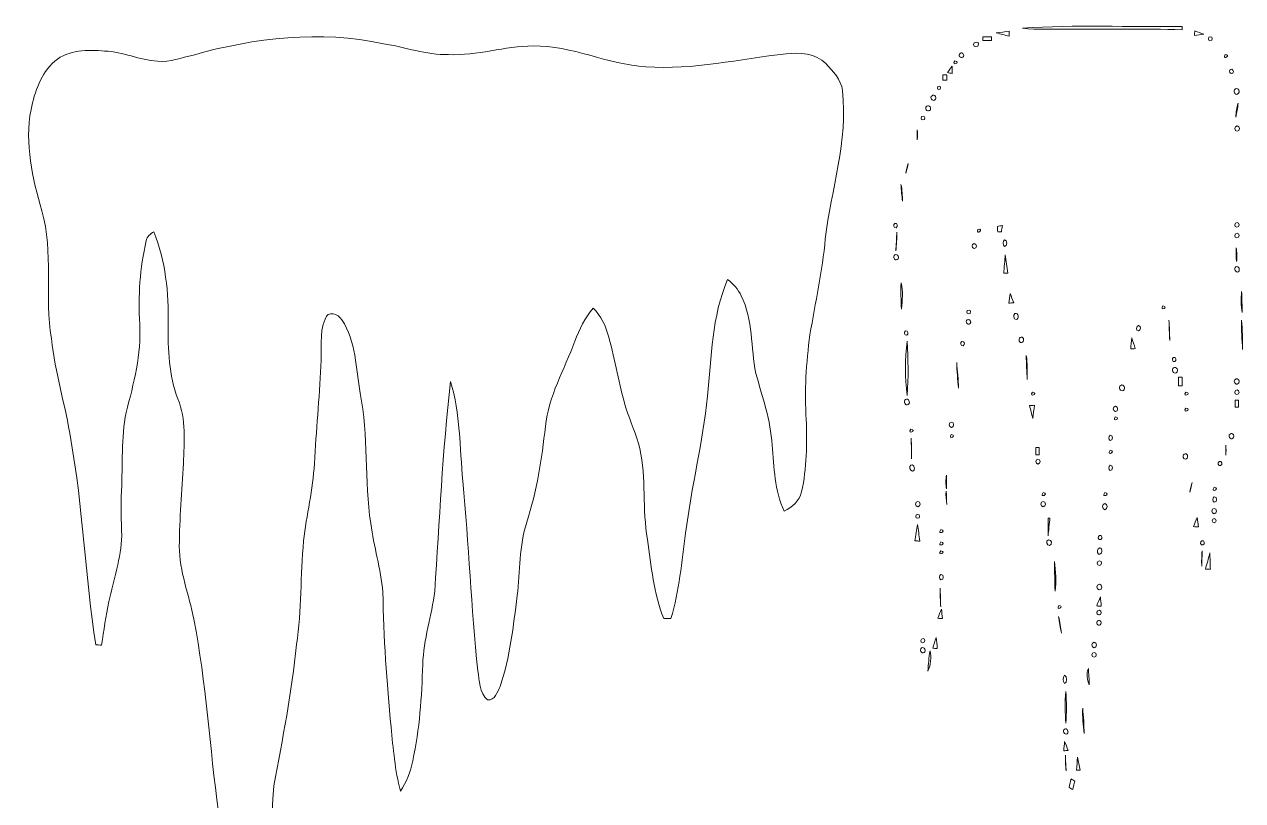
# Model space of a CAD drawing. Header units: centimetres. Extents: x -12.2 to 12.1, y -16.1 to 16.2.
# Drawn here: x -12.23 to 12.14, y 0.62 to 16.16 of the extents above; entities that cross this region are included whole.
import ezdxf

# ---------------------------------------------------------------- set-up
doc = ezdxf.new("R2010")
doc.units = ezdxf.units.CM
doc.header["$MEASUREMENT"] = 0
doc.layers.add('Layer 1', color=7, linetype='Continuous')

msp = doc.modelspace()

# ---------------------------------------------------------------- linework, layer by layer
at = {"layer": 'Layer 1', "color": 254, "lineweight": 9}
for points, knots in [([(7.73829, 16.08194), (8.80085, 16.16025), (9.86766, 16.10134), (10.93234, 16.11898), (10.93234, 16.11898), (10.93234, 16.10205), (10.93164, 16.06783), (10.93164, 16.05089), (10.93164, 16.05089), (10.16928, 16.07841), (9.40657, 16.05336), (8.64387, 16.06359), (8.64387, 16.06359), (8.34189, 16.07241), (8.03851, 16.04172), (7.73829, 16.08194)], [0, 0, 0, 0, 0.2, 0.2, 0.2, 0.2, 0.4, 0.4, 0.4, 0.4, 0.6, 0.6, 0.6, 0.6, 1, 1, 1, 1]), ([(-8.84686, 15.54642), (-7.61849, 15.89426), (-6.3051, 16.04313), (-5.04638, 15.7729), (-5.04638, 15.7729), (-4.61106, 15.70623), (-4.19018, 15.5436), (-3.74393, 15.55524), (-3.74393, 15.55524), (-3.17137, 15.52525), (-2.62033, 15.72845), (-2.04989, 15.72775), (-2.04989, 15.72775), (-1.27306, 15.74256), (-0.56293, 15.35521), (0.20719, 15.31288), (0.20719, 15.31288), (1.15227, 15.23809), (2.07762, 15.47198), (3.01142, 15.56865), (3.01142, 15.56865), (3.28306, 15.59934), (3.5995, 15.58135), (3.80482, 15.37709), (3.80482, 15.37709), (3.94875, 15.22257), (4.11067, 15.05359), (4.13854, 14.83381), (4.13854, 14.83381), (4.25179, 13.82875), (3.91242, 12.8572), (3.79494, 11.86942), (3.79494, 11.86942), (3.73356, 11.22242), (3.59562, 10.58672), (3.48697, 9.94678), (3.48697, 9.94678), (3.41006, 9.38621), (3.37866, 8.81789), (3.41253, 8.25274), (3.41253, 8.25274), (3.42735, 7.76802), (3.42664, 7.2759), (3.3201, 6.80035), (3.3201, 6.80035), (3.27742, 6.6215), (3.13101, 6.49344), (2.9705, 6.41724), (2.9705, 6.41724), (2.78035, 6.8314), (2.76871, 7.29318), (2.73308, 7.7391), (2.73308, 7.7391), (2.69851, 8.23193), (2.53835, 8.70253), (2.40359, 9.17384), (2.40359, 9.17384), (2.30375, 9.68996), (2.34855, 10.24382), (2.11325, 10.72748), (2.11325, 10.72748), (2.0494, 10.85589), (1.95662, 10.96666), (1.8402, 11.04992), (1.8402, 11.04992), (1.5227, 10.31296), (1.51635, 9.50051), (1.43592, 8.71558), (1.43592, 8.71558), (1.34349, 7.79519), (1.11524, 6.8956), (1.00059, 5.97838), (1.00059, 5.97838), (0.92192, 5.40406), (0.87641, 4.82057), (0.70426, 4.26423), (0.70426, 4.26423), (0.65663, 4.26565), (0.60901, 4.26706), (0.56173, 4.26812), (0.56173, 4.26812), (0.361, 4.77223), (0.31338, 5.31939), (0.23612, 5.85138), (0.23612, 5.85138), (0.13064, 6.45216), (0.21672, 7.07058), (0.08125, 7.66713), (0.08125, 7.66713), (0.01775, 7.94935), (-0.1096, 8.21146), (-0.19428, 8.48698), (-0.19428, 8.48698), (-0.3361, 8.95124), (-0.40736, 9.43349), (-0.53859, 9.90021), (-0.53859, 9.90021), (-0.59326, 10.1147), (-0.68605, 10.32672), (-0.85045, 10.47947), (-0.85045, 10.47947), (-1.0113, 10.28192), (-1.12914, 10.05438), (-1.21698, 9.81625), (-1.21698, 9.81625), (-1.42442, 9.25251), (-1.74086, 8.71946), (-1.80612, 8.11163), (-1.80612, 8.11163), (-1.87597, 7.46322), (-1.97828, 6.81588), (-2.17689, 6.19322), (-2.17689, 6.19322), (-2.33564, 5.71944), (-2.3046, 5.21391), (-2.3688, 4.72426), (-2.3688, 4.72426), (-2.44853, 4.11395), (-2.50956, 3.49342), (-2.71064, 2.90816), (-2.71064, 2.90816), (-2.76744, 2.80338), (-2.81224, 2.61994), (-2.96429, 2.63687), (-2.96429, 2.63687), (-3.12868, 2.78186), (-3.11634, 3.02493), (-3.15973, 3.22178), (-3.15973, 3.22178), (-3.28497, 4.48507), (-3.33823, 5.75437), (-3.45536, 7.01872), (-3.45536, 7.01872), (-3.5238, 7.68512), (-3.49945, 8.3688), (-3.70583, 9.01403), (-3.70583, 9.01403), (-3.85788, 7.6188), (-3.92843, 6.2158), (-4.01698, 4.81563), (-4.01698, 4.81563), (-4.07836, 4.32315), (-4.24346, 3.8469), (-4.25863, 3.34772), (-4.25863, 3.34772), (-4.27803, 2.70178), (-4.32072, 2.05302), (-4.46007, 1.42049), (-4.46007, 1.42049), (-4.50558, 1.20495), (-4.57895, 0.99152), (-4.707, 0.81019), (-4.707, 0.81019), (-4.81248, 1.2307), (-4.84988, 1.6632), (-4.89293, 2.09289), (-4.89293, 2.09289), (-4.98112, 2.99141), (-5.0425, 3.89276), (-5.05415, 4.79552), (-5.05415, 4.79552), (-5.10212, 5.25907), (-5.23759, 5.70851), (-5.29792, 6.17065), (-5.29792, 6.17065), (-5.43303, 7.03566), (-5.34237, 7.91972), (-5.50993, 8.78085), (-5.50993, 8.78085), (-5.60095, 9.27086), (-5.58931, 9.81555), (-5.87718, 10.24523), (-5.87718, 10.24523), (-5.94526, 10.36482), (-6.1661, 10.44384), (-6.21196, 10.26216), (-6.21196, 10.26216), (-6.33755, 9.969), (-6.26947, 9.63281), (-6.29804, 9.32095), (-6.29804, 9.32095), (-6.32662, 8.67008), (-6.39082, 8.02096), (-6.4268, 7.37009), (-6.4268, 7.37009), (-6.45326, 6.84763), (-6.58591, 6.33892), (-6.642, 5.81963), (-6.642, 5.81963), (-6.70585, 5.12995), (-6.68116, 4.43392), (-6.78382, 3.74742), (-6.78382, 3.74742), (-6.8766, 2.79597), (-7.06216, 1.85723), (-7.23784, 0.91884), (-7.23784, 0.91884), (-7.34932, -0.4771), (-7.32674, -1.88715), (-7.56063, -3.2718), (-7.56063, -3.2718), (-7.6199, -3.51381), (-7.65341, -3.80379), (-7.84709, -3.98124), (-7.84709, -3.98124), (-8.04535, -4.02322), (-8.15577, -3.79497), (-8.18681, -3.63411), (-8.18681, -3.63411), (-8.43623, -2.30272), (-8.32369, -0.94418), (-8.34697, 0.40097), (-8.34697, 0.40097), (-8.51913, 1.68331), (-8.58968, 2.98012), (-8.83769, 4.25189), (-8.83769, 4.25189), (-8.93223, 4.73978), (-9.12873, 5.21038), (-9.12837, 5.7138), (-9.12837, 5.7138), (-9.12414, 6.26695), (-9.08252, 6.81905), (-9.04583, 7.3708), (-9.04583, 7.3708), (-9.02995, 7.80154), (-8.99115, 8.25309), (-9.1566, 8.66196), (-9.1566, 8.66196), (-9.34357, 9.1361), (-9.35345, 9.65468), (-9.35204, 10.15703), (-9.35204, 10.15703), (-9.33828, 10.78216), (-9.40319, 11.42774), (-9.64061, 12.01018), (-9.64061, 12.01018), (-9.71011, 11.96961), (-9.7743, 11.91105), (-9.79019, 11.82885), (-9.79019, 11.82885), (-9.92177, 11.2831), (-9.95141, 10.71689), (-9.92072, 10.15774), (-9.92072, 10.15774), (-9.88403, 9.55696), (-10.04348, 8.96853), (-10.19129, 8.39173), (-10.19129, 8.39173), (-10.2936, 7.87597), (-10.26291, 7.34751), (-10.28408, 6.82505), (-10.28408, 6.82505), (-10.29959, 6.52448), (-10.28831, 6.22356), (-10.2809, 5.92335), (-10.2809, 5.92335), (-10.29466, 5.4725), (-10.43789, 5.04246), (-10.53808, 4.60643), (-10.53808, 4.60643), (-10.60087, 4.31856), (-10.63544, 4.0254), (-10.68272, 3.73471), (-10.68272, 3.73471), (-10.71235, 3.73577), (-10.77162, 3.73754), (-10.8009, 3.7386), (-10.8009, 3.7386), (-11.00551, 5.1042), (-11.05807, 6.48991), (-11.29972, 7.85128), (-11.29972, 7.85128), (-11.40485, 8.52896), (-11.61475, 9.18619), (-11.68743, 9.86952), (-11.68743, 9.86952), (-11.8296, 10.71619), (-11.63839, 11.59355), (-11.8804, 12.42575), (-11.8804, 12.42575), (-12.06137, 13.08333), (-12.22823, 13.77054), (-12.09488, 14.45563), (-12.09488, 14.45563), (-12.02115, 14.80947), (-11.90156, 15.17883), (-11.62005, 15.4233), (-11.62005, 15.4233), (-11.34488, 15.65719), (-10.96282, 15.65472), (-10.62239, 15.6258), (-10.62239, 15.6258), (-10.25903, 15.61486), (-9.92495, 15.44129), (-9.56229, 15.42577), (-9.56229, 15.42577), (-9.315, 15.39155), (-9.08252, 15.49421), (-8.84686, 15.54642)], [0, 0, 0, 0, 0.01315789, 0.01315789, 0.01315789, 0.01315789, 0.02631579, 0.02631579, 0.02631579, 0.02631579, 0.03947368, 0.03947368, 0.03947368, 0.03947368, 0.05263158, 0.05263158, 0.05263158, 0.05263158, 0.06578947, 0.06578947, 0.06578947, 0.06578947, 0.07894737, 0.07894737, 0.07894737, 0.07894737, 0.09210526, 0.09210526, 0.09210526, 0.09210526, 0.10526316, 0.10526316, 0.10526316, 0.10526316, 0.11842105, 0.11842105, 0.11842105, 0.11842105, 0.13157895, 0.13157895, 0.13157895, 0.13157895, 0.14473684, 0.14473684, 0.14473684, 0.14473684, 0.15789474, 0.15789474, 0.15789474, 0.15789474, 0.17105263, 0.17105263, 0.17105263, 0.17105263, 0.18421053, 0.18421053, 0.18421053, 0.18421053, 0.19736842, 0.19736842, 0.19736842, 0.19736842, 0.21052632, 0.21052632, 0.21052632, 0.21052632, 0.22368421, 0.22368421, 0.22368421, 0.22368421, 0.23684211, 0.23684211, 0.23684211, 0.23684211, 0.25, 0.25, 0.25, 0.25, 0.26315789, 0.26315789, 0.26315789, 0.26315789, 0.27631579, 0.27631579, 0.27631579, 0.27631579, 0.28947368, 0.28947368, 0.28947368, 0.28947368, 0.30263158, 0.30263158, 0.30263158, 0.30263158, 0.31578947, 0.31578947, 0.31578947, 0.31578947, 0.32894737, 0.32894737, 0.32894737, 0.32894737, 0.34210526, 0.34210526, 0.34210526, 0.34210526, 0.35526316, 0.35526316, 0.35526316, 0.35526316, 0.36842105, 0.36842105, 0.36842105, 0.36842105, 0.38157895, 0.38157895, 0.38157895, 0.38157895, 0.39473684, 0.39473684, 0.39473684, 0.39473684, 0.40789474, 0.40789474, 0.40789474, 0.40789474, 0.42105263, 0.42105263, 0.42105263, 0.42105263, 0.43421053, 0.43421053, 0.43421053, 0.43421053, 0.44736842, 0.44736842, 0.44736842, 0.44736842, 0.46052632, 0.46052632, 0.46052632, 0.46052632, 0.47368421, 0.47368421, 0.47368421, 0.47368421, 0.48684211, 0.48684211, 0.48684211, 0.48684211, 0.5, 0.5, 0.5, 0.5, 0.51315789, 0.51315789, 0.51315789, 0.51315789, 0.52631579, 0.52631579, 0.52631579, 0.52631579, 0.53947368, 0.53947368, 0.53947368, 0.53947368, 0.55263158, 0.55263158, 0.55263158, 0.55263158, 0.56578947, 0.56578947, 0.56578947, 0.56578947, 0.57894737, 0.57894737, 0.57894737, 0.57894737, 0.59210526, 0.59210526, 0.59210526, 0.59210526, 0.60526316, 0.60526316, 0.60526316, 0.60526316, 0.61842105, 0.61842105, 0.61842105, 0.61842105, 0.63157895, 0.63157895, 0.63157895, 0.63157895, 0.64473684, 0.64473684, 0.64473684, 0.64473684, 0.65789474, 0.65789474, 0.65789474, 0.65789474, 0.67105263, 0.67105263, 0.67105263, 0.67105263, 0.68421053, 0.68421053, 0.68421053, 0.68421053, 0.69736842, 0.69736842, 0.69736842, 0.69736842, 0.71052632, 0.71052632, 0.71052632, 0.71052632, 0.72368421, 0.72368421, 0.72368421, 0.72368421, 0.73684211, 0.73684211, 0.73684211, 0.73684211, 0.75, 0.75, 0.75, 0.75, 0.76315789, 0.76315789, 0.76315789, 0.76315789, 0.77631579, 0.77631579, 0.77631579, 0.77631579, 0.78947368, 0.78947368, 0.78947368, 0.78947368, 0.80263158, 0.80263158, 0.80263158, 0.80263158, 0.81578947, 0.81578947, 0.81578947, 0.81578947, 0.82894737, 0.82894737, 0.82894737, 0.82894737, 0.84210526, 0.84210526, 0.84210526, 0.84210526, 0.85526316, 0.85526316, 0.85526316, 0.85526316, 0.86842105, 0.86842105, 0.86842105, 0.86842105, 0.88157895, 0.88157895, 0.88157895, 0.88157895, 0.89473684, 0.89473684, 0.89473684, 0.89473684, 0.90789474, 0.90789474, 0.90789474, 0.90789474, 0.92105263, 0.92105263, 0.92105263, 0.92105263, 0.93421053, 0.93421053, 0.93421053, 0.93421053, 0.94736842, 0.94736842, 0.94736842, 0.94736842, 0.96052632, 0.96052632, 0.96052632, 0.96052632, 0.97368421, 0.97368421, 0.97368421, 0.97368421, 1, 1, 1, 1]), ([(6.94595, 15.90731), (7.00451, 15.90731), (7.06343, 15.90731), (7.12234, 15.90731), (7.12234, 15.90731), (7.12234, 15.88967), (7.12234, 15.8544), (7.12234, 15.83676), (7.12234, 15.83676), (7.06343, 15.83676), (7.00451, 15.83676), (6.94595, 15.83676), (6.94595, 15.83676), (6.94595, 15.8544), (6.94595, 15.88967), (6.94595, 15.90731)], [0, 0, 0, 0, 0.2, 0.2, 0.2, 0.2, 0.4, 0.4, 0.4, 0.4, 0.6, 0.6, 0.6, 0.6, 1, 1, 1, 1]), ([(7.21336, 15.99057), (7.30014, 16.00221), (7.38763, 16.01244), (7.47512, 16.02161), (7.47512, 16.02161), (7.47441, 15.99762), (7.4723, 15.94929), (7.47124, 15.9253), (7.47124, 15.9253), (7.38446, 15.94506), (7.29838, 15.96552), (7.21336, 15.99057)], [0, 0, 0, 0, 0.25, 0.25, 0.25, 0.25, 0.5, 0.5, 0.5, 0.5, 1, 1, 1, 1]), ([(11.18564, 16.03008), (11.24667, 16.00785), (11.30805, 15.98492), (11.36908, 15.96093), (11.36908, 15.96093), (11.30488, 15.95247), (11.24138, 15.944), (11.17788, 15.93553), (11.17788, 15.93553), (11.17999, 15.95917), (11.18387, 16.00644), (11.18564, 16.03008)], [0, 0, 0, 0, 0.25, 0.25, 0.25, 0.25, 0.5, 0.5, 0.5, 0.5, 1, 1, 1, 1]), ([(11.46751, 15.90131), (11.52466, 15.91966), (11.54406, 15.90026), (11.52607, 15.84275), (11.52607, 15.84275), (11.46821, 15.82441), (11.44881, 15.84381), (11.46751, 15.90131)], [0, 0, 0, 0, 0.33333333, 0.33333333, 0.33333333, 0.33333333, 1, 1, 1, 1]), ([(6.49369, 15.57852), (6.54132, 15.61627), (6.59318, 15.53337), (6.54414, 15.50268), (6.54414, 15.50268), (6.49616, 15.46422), (6.44466, 15.54783), (6.49369, 15.57852)], [0, 0, 0, 0, 0.33333333, 0.33333333, 0.33333333, 0.33333333, 1, 1, 1, 1]), ([(6.8126, 15.80606), (6.88351, 15.81524), (6.87504, 15.70623), (6.80872, 15.7147), (6.80872, 15.7147), (6.73676, 15.70658), (6.74769, 15.811), (6.8126, 15.80606)], [0, 0, 0, 0, 0.33333333, 0.33333333, 0.33333333, 0.33333333, 1, 1, 1, 1]), ([(6.14797, 15.1506), (6.16773, 15.1506), (6.20724, 15.1506), (6.22699, 15.1506), (6.22699, 15.1506), (6.22664, 15.11427), (6.22664, 15.07758), (6.22699, 15.04124), (6.22699, 15.04124), (6.20724, 15.04124), (6.16773, 15.04124), (6.14797, 15.04124), (6.14797, 15.04124), (6.14762, 15.07758), (6.14762, 15.11427), (6.14797, 15.1506)], [0, 0, 0, 0, 0.2, 0.2, 0.2, 0.2, 0.4, 0.4, 0.4, 0.4, 0.6, 0.6, 0.6, 0.6, 1, 1, 1, 1]), ([(6.2404, 15.19541), (6.27003, 15.23915), (6.30072, 15.28219), (6.33247, 15.32488), (6.33247, 15.32488), (6.33283, 15.27549), (6.33353, 15.2261), (6.33424, 15.17671), (6.33424, 15.17671), (6.3106, 15.1813), (6.26368, 15.19082), (6.2404, 15.19541)], [0, 0, 0, 0, 0.25, 0.25, 0.25, 0.25, 0.5, 0.5, 0.5, 0.5, 1, 1, 1, 1]), ([(11.89437, 15.25326), (11.93423, 15.28572), (11.98574, 15.21657), (11.94587, 15.18553), (11.94587, 15.18553), (11.9053, 15.15307), (11.85344, 15.22222), (11.89437, 15.25326)], [0, 0, 0, 0, 0.33333333, 0.33333333, 0.33333333, 0.33333333, 1, 1, 1, 1]), ([(6.04284, 14.91424), (6.09223, 14.92976), (6.10916, 14.91248), (6.09399, 14.86309), (6.09399, 14.86309), (6.04425, 14.84792), (6.02732, 14.86485), (6.04284, 14.91424)], [0, 0, 0, 0, 0.33333333, 0.33333333, 0.33333333, 0.33333333, 1, 1, 1, 1]), ([(11.99949, 14.86697), (12.06123, 14.90507), (12.10251, 14.79677), (12.04606, 14.76678), (12.04606, 14.76678), (11.98362, 14.72833), (11.94376, 14.83698), (11.99949, 14.86697)], [0, 0, 0, 0, 0.33333333, 0.33333333, 0.33333333, 0.33333333, 1, 1, 1, 1]), ([(5.92925, 14.73186), (5.9804, 14.77313), (6.03896, 14.68388), (5.9871, 14.6486), (5.9871, 14.6486), (5.93524, 14.60768), (5.87668, 14.69658), (5.92925, 14.73186)], [0, 0, 0, 0, 0.33333333, 0.33333333, 0.33333333, 0.33333333, 1, 1, 1, 1]), ([(5.82341, 14.52019), (5.87457, 14.56146), (5.93313, 14.47221), (5.88127, 14.43693), (5.88127, 14.43693), (5.82941, 14.39601), (5.77085, 14.48491), (5.82341, 14.52019)], [0, 0, 0, 0, 0.33333333, 0.33333333, 0.33333333, 0.33333333, 1, 1, 1, 1]), ([(12.00584, 14.30464), (12.01255, 14.39778), (12.02595, 14.48985), (12.05065, 14.57981), (12.05065, 14.57981), (12.04289, 14.48738), (12.02983, 14.3946), (12.00584, 14.30464)], [0, 0, 0, 0, 0.33333333, 0.33333333, 0.33333333, 0.33333333, 1, 1, 1, 1]), ([(5.71723, 14.31381), (5.77438, 14.33216), (5.79378, 14.31276), (5.77579, 14.25525), (5.77579, 14.25525), (5.71829, 14.23691), (5.69853, 14.25631), (5.71723, 14.31381)], [0, 0, 0, 0, 0.33333333, 0.33333333, 0.33333333, 0.33333333, 1, 1, 1, 1]), ([(5.63468, 14.04853), (5.63821, 13.98256), (5.63821, 13.91623), (5.63468, 13.85026), (5.63468, 13.85026), (5.63291, 13.91623), (5.63291, 13.98256), (5.63468, 14.04853)], [0, 0, 0, 0, 0.33333333, 0.33333333, 0.33333333, 0.33333333, 1, 1, 1, 1]), ([(12.03195, 14.12649), (12.09228, 14.12614), (12.09228, 14.0196), (12.03195, 14.01925), (12.03195, 14.01925), (11.97057, 14.02136), (11.97057, 14.12437), (12.03195, 14.12649)], [0, 0, 0, 0, 0.33333333, 0.33333333, 0.33333333, 0.33333333, 1, 1, 1, 1]), ([(5.40396, 13.18069), (5.41807, 13.24701), (5.4343, 13.31263), (5.45406, 13.37754), (5.45406, 13.37754), (5.43959, 13.31157), (5.42336, 13.2456), (5.40396, 13.18069)], [0, 0, 0, 0, 0.33333333, 0.33333333, 0.33333333, 0.33333333, 1, 1, 1, 1]), ([(5.30765, 12.95562), (5.33164, 12.84485), (5.33799, 12.73125), (5.34011, 12.61766), (5.34011, 12.61766), (5.32565, 12.7302), (5.31436, 12.84273), (5.30765, 12.95562)], [0, 0, 0, 0, 0.33333333, 0.33333333, 0.33333333, 0.33333333, 1, 1, 1, 1]), ([(5.18806, 12.17492), (5.2378, 12.1908), (5.25615, 12.10648), (5.21134, 12.09026), (5.21134, 12.09026), (5.16125, 12.07438), (5.14255, 12.1587), (5.18806, 12.17492)], [0, 0, 0, 0, 0.33333333, 0.33333333, 0.33333333, 0.33333333, 1, 1, 1, 1]), ([(12.03089, 12.19362), (12.08945, 12.19468), (12.08522, 12.09696), (12.02807, 12.09978), (12.02807, 12.09978), (11.96845, 12.09908), (11.97339, 12.19538), (12.03089, 12.19362)], [0, 0, 0, 0, 0.33333333, 0.33333333, 0.33333333, 0.33333333, 1, 1, 1, 1]), ([(5.22546, 12.00136), (5.23039, 11.87577), (5.21628, 11.75124), (5.20604, 11.62635), (5.20604, 11.62635), (5.21099, 11.72019), (5.22052, 11.90752), (5.22546, 12.00136)], [0, 0, 0, 0, 0.33333333, 0.33333333, 0.33333333, 0.33333333, 1, 1, 1, 1]), ([(7.23911, 12.11248), (7.26381, 12.11813), (7.31284, 12.12977), (7.33754, 12.13541), (7.33754, 12.13541), (7.33013, 12.09202), (7.32307, 12.04828), (7.31637, 12.00453), (7.31637, 12.00453), (7.29767, 12.00559), (7.26098, 12.00735), (7.24264, 12.00806), (7.24264, 12.00806), (7.24123, 12.04298), (7.23982, 12.07756), (7.23911, 12.11248)], [0, 0, 0, 0, 0.2, 0.2, 0.2, 0.2, 0.4, 0.4, 0.4, 0.4, 0.6, 0.6, 0.6, 0.6, 1, 1, 1, 1]), ([(12.03089, 11.98195), (12.08945, 11.98301), (12.08522, 11.88529), (12.02807, 11.88811), (12.02807, 11.88811), (11.96845, 11.88741), (11.97339, 11.98372), (12.03089, 11.98195)], [0, 0, 0, 0, 0.33333333, 0.33333333, 0.33333333, 0.33333333, 1, 1, 1, 1]), ([(6.7745, 11.77029), (6.83306, 11.77135), (6.82883, 11.67363), (6.77168, 11.67645), (6.77168, 11.67645), (6.71206, 11.67574), (6.717, 11.77205), (6.7745, 11.77029)], [0, 0, 0, 0, 0.33333333, 0.33333333, 0.33333333, 0.33333333, 1, 1, 1, 1]), ([(7.37881, 11.84649), (7.43984, 11.8479), (7.43984, 11.71208), (7.37881, 11.71314), (7.37881, 11.71314), (7.34001, 11.74348), (7.34001, 11.8165), (7.37881, 11.84649)], [0, 0, 0, 0, 0.33333333, 0.33333333, 0.33333333, 0.33333333, 1, 1, 1, 1]), ([(5.18806, 11.54451), (5.2438, 11.57767), (5.28613, 11.48066), (5.23428, 11.45173), (5.23428, 11.45173), (5.17783, 11.41575), (5.13761, 11.51488), (5.18806, 11.54451)], [0, 0, 0, 0, 0.33333333, 0.33333333, 0.33333333, 0.33333333, 1, 1, 1, 1]), ([(7.39469, 11.54416), (7.41409, 11.42386), (7.43138, 11.30286), (7.44901, 11.18185), (7.44901, 11.18185), (7.42749, 11.18115), (7.38516, 11.17974), (7.36399, 11.17938), (7.36399, 11.17938), (7.37176, 11.2704), (7.38693, 11.45314), (7.39469, 11.54416)], [0, 0, 0, 0, 0.25, 0.25, 0.25, 0.25, 0.5, 0.5, 0.5, 0.5, 1, 1, 1, 1]), ([(12.01396, 11.68985), (12.02842, 11.59743), (12.03124, 11.50359), (12.02066, 11.41045), (12.02066, 11.41045), (12.01325, 11.50359), (12.01114, 11.59672), (12.01396, 11.68985)], [0, 0, 0, 0, 0.33333333, 0.33333333, 0.33333333, 0.33333333, 1, 1, 1, 1]), ([(12.00655, 11.30427), (12.06264, 11.33672), (12.10498, 11.23936), (12.05629, 11.20796), (12.05629, 11.20796), (12.00161, 11.17938), (11.95822, 11.27358), (12.00655, 11.30427)], [0, 0, 0, 0, 0.33333333, 0.33333333, 0.33333333, 0.33333333, 1, 1, 1, 1]), ([(5.31153, 10.98712), (5.35493, 10.81497), (5.33376, 10.63646), (5.31683, 10.46219), (5.31683, 10.46219), (5.31048, 10.63716), (5.3006, 10.81214), (5.31153, 10.98712)], [0, 0, 0, 0, 0.33333333, 0.33333333, 0.33333333, 0.33333333, 1, 1, 1, 1]), ([(7.49346, 10.77016), (7.51745, 10.70948), (7.54003, 10.6481), (7.56261, 10.58672), (7.56261, 10.58672), (7.53897, 10.58495), (7.4917, 10.58107), (7.46806, 10.57896), (7.46806, 10.57896), (7.47618, 10.64281), (7.48464, 10.70666), (7.49346, 10.77016)], [0, 0, 0, 0, 0.25, 0.25, 0.25, 0.25, 0.5, 0.5, 0.5, 0.5, 1, 1, 1, 1]), ([(12.13602, 10.38951), (12.10921, 10.52851), (12.1078, 10.67138), (12.12261, 10.81179), (12.12261, 10.81179), (12.12579, 10.70631), (12.13249, 10.495), (12.13602, 10.38951)], [0, 0, 0, 0, 0.33333333, 0.33333333, 0.33333333, 0.33333333, 1, 1, 1, 1]), ([(6.63269, 10.24452), (6.67819, 10.28086), (6.73393, 10.20184), (6.68772, 10.16868), (6.68772, 10.16868), (6.64115, 10.13093), (6.58577, 10.21101), (6.63269, 10.24452)], [0, 0, 0, 0, 0.33333333, 0.33333333, 0.33333333, 0.33333333, 1, 1, 1, 1]), ([(6.63445, 10.43326), (6.6916, 10.4516), (6.711, 10.4322), (6.69301, 10.3747), (6.69301, 10.3747), (6.63516, 10.35635), (6.61575, 10.37611), (6.63445, 10.43326)], [0, 0, 0, 0, 0.33333333, 0.33333333, 0.33333333, 0.33333333, 1, 1, 1, 1]), ([(7.58801, 10.37188), (7.65856, 10.39763), (7.68255, 10.25687), (7.60953, 10.25017), (7.60953, 10.25017), (7.5552, 10.25793), (7.5485, 10.3426), (7.58801, 10.37188)], [0, 0, 0, 0, 0.33333333, 0.33333333, 0.33333333, 0.33333333, 1, 1, 1, 1]), ([(10.68504, 9.83142), (10.67834, 9.96759), (10.6727, 10.10341), (10.66846, 10.23923), (10.66846, 10.23923), (10.67834, 10.10376), (10.68293, 9.96759), (10.68504, 9.83142)], [0, 0, 0, 0, 0.33333333, 0.33333333, 0.33333333, 0.33333333, 1, 1, 1, 1]), ([(12.12332, 10.23923), (12.13778, 10.0445), (12.14131, 9.84906), (12.14308, 9.65327), (12.14308, 9.65327), (12.1272, 9.84835), (12.11768, 10.04379), (12.12332, 10.23923)], [0, 0, 0, 0, 0.33333333, 0.33333333, 0.33333333, 0.33333333, 1, 1, 1, 1]), ([(5.39973, 10.02298), (5.44947, 10.03885), (5.46781, 9.95454), (5.42301, 9.93831), (5.42301, 9.93831), (5.37292, 9.92244), (5.35422, 10.00675), (5.39973, 10.02298)], [0, 0, 0, 0, 0.33333333, 0.33333333, 0.33333333, 0.33333333, 1, 1, 1, 1]), ([(10.05886, 10.12881), (10.11601, 10.13058), (10.11072, 10.0325), (10.05886, 10.02721), (10.05886, 10.02721), (10.00101, 10.02651), (10.01053, 10.11999), (10.05886, 10.12881)], [0, 0, 0, 0, 0.33333333, 0.33333333, 0.33333333, 0.33333333, 1, 1, 1, 1]), ([(5.43148, 8.73322), (5.38773, 9.09341), (5.38668, 9.45818), (5.43324, 9.81801), (5.43324, 9.81801), (5.45159, 9.45677), (5.46111, 9.09411), (5.43148, 8.73322)], [0, 0, 0, 0, 0.33333333, 0.33333333, 0.33333333, 0.33333333, 1, 1, 1, 1]), ([(6.52862, 9.81131), (6.57836, 9.82719), (6.5967, 9.74287), (6.5519, 9.72665), (6.5519, 9.72665), (6.50145, 9.71077), (6.48311, 9.79508), (6.52862, 9.81131)], [0, 0, 0, 0, 0.33333333, 0.33333333, 0.33333333, 0.33333333, 1, 1, 1, 1]), ([(7.69455, 9.89175), (7.75276, 9.92914), (7.78803, 9.8286), (7.73688, 9.80002), (7.73688, 9.80002), (7.67938, 9.76051), (7.64375, 9.86423), (7.69455, 9.89175)], [0, 0, 0, 0, 0.33333333, 0.33333333, 0.33333333, 0.33333333, 1, 1, 1, 1]), ([(9.92445, 9.8861), (9.94915, 9.81413), (9.97243, 9.74146), (9.99536, 9.66844), (9.99536, 9.66844), (9.97243, 9.66703), (9.92656, 9.66385), (9.90329, 9.66244), (9.90329, 9.66244), (9.90999, 9.73688), (9.91669, 9.81166), (9.92445, 9.8861)], [0, 0, 0, 0, 0.25, 0.25, 0.25, 0.25, 0.5, 0.5, 0.5, 0.5, 1, 1, 1, 1]), ([(7.81484, 9.53226), (7.83954, 9.37422), (7.83284, 9.21335), (7.83425, 9.05355), (7.83425, 9.05355), (7.82261, 9.213), (7.81626, 9.37281), (7.81484, 9.53226)], [0, 0, 0, 0, 0.33333333, 0.33333333, 0.33333333, 0.33333333, 1, 1, 1, 1]), ([(10.76195, 9.49381), (10.81169, 9.50969), (10.83004, 9.42537), (10.78523, 9.40915), (10.78523, 9.40915), (10.73479, 9.39327), (10.71644, 9.47758), (10.76195, 9.49381)], [0, 0, 0, 0, 0.33333333, 0.33333333, 0.33333333, 0.33333333, 1, 1, 1, 1]), ([(6.42278, 9.39186), (6.43619, 9.22147), (6.46124, 9.05002), (6.45771, 8.87821), (6.45771, 8.87821), (6.44183, 9.04966), (6.42666, 9.22041), (6.42278, 9.39186)], [0, 0, 0, 0, 0.33333333, 0.33333333, 0.33333333, 0.33333333, 1, 1, 1, 1]), ([(10.7616, 9.28708), (10.82051, 9.32271), (10.86884, 9.22041), (10.81522, 9.1869), (10.81522, 9.1869), (10.75489, 9.14915), (10.70762, 9.25357), (10.7616, 9.28708)], [0, 0, 0, 0, 0.33333333, 0.33333333, 0.33333333, 0.33333333, 1, 1, 1, 1]), ([(10.86179, 9.0987), (10.87943, 9.0987), (10.9147, 9.0987), (10.93234, 9.0987), (10.93234, 9.0987), (10.93199, 9.04014), (10.93199, 8.98123), (10.93234, 8.92231), (10.93234, 8.92231), (10.9147, 8.92231), (10.87943, 8.92231), (10.86179, 8.92231), (10.86179, 8.92231), (10.86143, 8.98123), (10.86143, 9.04014), (10.86179, 9.0987)], [0, 0, 0, 0, 0.2, 0.2, 0.2, 0.2, 0.4, 0.4, 0.4, 0.4, 0.6, 0.6, 0.6, 0.6, 1, 1, 1, 1]), ([(11.99703, 9.05213), (12.04818, 9.09341), (12.10674, 9.00416), (12.05488, 8.96888), (12.05488, 8.96888), (12.00302, 8.92796), (11.94446, 9.01686), (11.99703, 9.05213)], [0, 0, 0, 0, 0.33333333, 0.33333333, 0.33333333, 0.33333333, 1, 1, 1, 1]), ([(9.70326, 8.93431), (9.76218, 8.96994), (9.81051, 8.86763), (9.75689, 8.83412), (9.75689, 8.83412), (9.69655, 8.79637), (9.64929, 8.90079), (9.70326, 8.93431)], [0, 0, 0, 0, 0.33333333, 0.33333333, 0.33333333, 0.33333333, 1, 1, 1, 1]), ([(12.03089, 8.84223), (12.08945, 8.84329), (12.08522, 8.74557), (12.02807, 8.74839), (12.02807, 8.74839), (11.96845, 8.74769), (11.97339, 8.844), (12.03089, 8.84223)], [0, 0, 0, 0, 0.33333333, 0.33333333, 0.33333333, 0.33333333, 1, 1, 1, 1]), ([(5.39938, 8.65208), (5.45829, 8.68771), (5.50662, 8.58541), (5.453, 8.5519), (5.453, 8.5519), (5.39303, 8.51415), (5.3454, 8.61857), (5.39938, 8.65208)], [0, 0, 0, 0, 0.33333333, 0.33333333, 0.33333333, 0.33333333, 1, 1, 1, 1]), ([(7.88117, 8.53038), (7.90516, 8.53143), (7.95349, 8.53355), (7.97748, 8.53426), (7.97748, 8.53426), (7.96795, 8.44712), (7.95772, 8.35963), (7.94643, 8.2725), (7.94643, 8.2725), (7.92138, 8.35751), (7.90057, 8.44395), (7.88117, 8.53038)], [0, 0, 0, 0, 0.25, 0.25, 0.25, 0.25, 0.5, 0.5, 0.5, 0.5, 1, 1, 1, 1]), ([(11.99068, 8.64009), (12.00831, 8.64009), (12.04359, 8.64009), (12.06123, 8.64009), (12.06123, 8.64009), (12.06088, 8.59317), (12.06088, 8.54625), (12.06123, 8.49898), (12.06123, 8.49898), (12.04359, 8.49898), (12.00831, 8.49898), (11.99068, 8.49898), (11.99068, 8.49898), (11.99032, 8.54625), (11.99032, 8.59317), (11.99068, 8.64009)], [0, 0, 0, 0, 0.2, 0.2, 0.2, 0.2, 0.4, 0.4, 0.4, 0.4, 0.6, 0.6, 0.6, 0.6, 1, 1, 1, 1]), ([(9.59778, 8.51732), (9.65811, 8.51697), (9.65811, 8.41078), (9.59778, 8.41008), (9.59778, 8.41008), (9.5364, 8.41255), (9.5364, 8.51521), (9.59778, 8.51732)], [0, 0, 0, 0, 0.33333333, 0.33333333, 0.33333333, 0.33333333, 1, 1, 1, 1]), ([(6.31695, 8.19982), (6.37728, 8.19947), (6.37728, 8.09328), (6.31695, 8.09258), (6.31695, 8.09258), (6.25557, 8.09505), (6.25557, 8.19771), (6.31695, 8.19982)], [0, 0, 0, 0, 0.33333333, 0.33333333, 0.33333333, 0.33333333, 1, 1, 1, 1]), ([(5.52073, 7.46428), (5.5172, 7.60151), (5.51509, 7.73874), (5.51368, 7.87562), (5.51368, 7.87562), (5.51614, 7.73874), (5.51861, 7.60151), (5.52073, 7.46428)], [0, 0, 0, 0, 0.33333333, 0.33333333, 0.33333333, 0.33333333, 1, 1, 1, 1]), ([(9.4937, 7.93453), (9.55721, 7.94688), (9.55721, 7.81671), (9.4937, 7.8287), (9.4937, 7.8287), (9.4556, 7.84916), (9.4556, 7.91443), (9.4937, 7.93453)], [0, 0, 0, 0, 0.33333333, 0.33333333, 0.33333333, 0.33333333, 1, 1, 1, 1]), ([(11.89119, 7.95852), (11.94234, 7.9998), (12.00091, 7.91055), (11.94905, 7.87527), (11.94905, 7.87527), (11.89719, 7.83435), (11.83863, 7.92325), (11.89119, 7.95852)], [0, 0, 0, 0, 0.33333333, 0.33333333, 0.33333333, 0.33333333, 1, 1, 1, 1]), ([(8.00429, 7.68759), (8.02193, 7.68759), (8.05719, 7.68759), (8.07483, 7.68759), (8.07483, 7.68759), (8.07449, 7.64067), (8.07449, 7.59375), (8.07483, 7.54648), (8.07483, 7.54648), (8.05719, 7.54648), (8.02193, 7.54648), (8.00429, 7.54648), (8.00429, 7.54648), (8.00393, 7.59375), (8.00393, 7.64067), (8.00429, 7.68759)], [0, 0, 0, 0, 0.2, 0.2, 0.2, 0.2, 0.4, 0.4, 0.4, 0.4, 0.6, 0.6, 0.6, 0.6, 1, 1, 1, 1]), ([(10.97362, 7.55812), (11.02936, 7.59128), (11.07169, 7.49462), (11.01983, 7.46534), (11.01983, 7.46534), (10.96303, 7.42936), (10.92317, 7.52884), (10.97362, 7.55812)], [0, 0, 0, 0, 0.33333333, 0.33333333, 0.33333333, 0.33333333, 1, 1, 1, 1]), ([(11.80829, 7.7338), (11.81182, 7.66783), (11.81182, 7.60151), (11.80829, 7.53554), (11.80829, 7.53554), (11.80653, 7.60186), (11.80653, 7.66783), (11.80829, 7.7338)], [0, 0, 0, 0, 0.33333333, 0.33333333, 0.33333333, 0.33333333, 1, 1, 1, 1]), ([(5.50768, 7.33799), (5.57435, 7.3648), (5.61139, 7.22475), (5.53837, 7.21628), (5.53837, 7.21628), (5.48581, 7.22475), (5.46746, 7.30518), (5.50768, 7.33799)], [0, 0, 0, 0, 0.33333333, 0.33333333, 0.33333333, 0.33333333, 1, 1, 1, 1]), ([(8.04837, 7.45793), (8.10236, 7.45617), (8.10411, 7.3581), (8.04837, 7.35845), (8.04837, 7.35845), (7.99547, 7.36409), (7.99159, 7.45652), (8.04837, 7.45793)], [0, 0, 0, 0, 0.33333333, 0.33333333, 0.33333333, 0.33333333, 1, 1, 1, 1]), ([(9.4937, 7.33481), (9.55721, 7.34716), (9.55721, 7.21698), (9.4937, 7.22898), (9.4937, 7.22898), (9.4556, 7.24944), (9.4556, 7.3147), (9.4937, 7.33481)], [0, 0, 0, 0, 0.33333333, 0.33333333, 0.33333333, 0.33333333, 1, 1, 1, 1]), ([(11.67917, 7.41242), (11.72891, 7.42865), (11.74726, 7.34398), (11.70246, 7.32776), (11.70246, 7.32776), (11.65201, 7.31188), (11.63366, 7.39655), (11.67917, 7.41242)], [0, 0, 0, 0, 0.33333333, 0.33333333, 0.33333333, 0.33333333, 1, 1, 1, 1]), ([(6.2157, 6.8628), (6.20371, 6.95381), (6.20371, 7.04553), (6.2157, 7.13655), (6.2157, 7.13655), (6.21958, 7.04553), (6.21958, 6.95416), (6.2157, 6.8628)], [0, 0, 0, 0, 0.33333333, 0.33333333, 0.33333333, 0.33333333, 1, 1, 1, 1]), ([(11.08368, 6.79541), (11.09744, 6.86174), (11.11402, 6.92735), (11.13378, 6.99227), (11.13378, 6.99227), (11.11896, 6.9263), (11.10309, 6.86033), (11.08368, 6.79541)], [0, 0, 0, 0, 0.33333333, 0.33333333, 0.33333333, 0.33333333, 1, 1, 1, 1]), ([(5.64667, 6.61232), (5.707, 6.61197), (5.707, 6.50578), (5.64667, 6.50508), (5.64667, 6.50508), (5.58529, 6.50755), (5.58529, 6.61021), (5.64667, 6.61232)], [0, 0, 0, 0, 0.33333333, 0.33333333, 0.33333333, 0.33333333, 1, 1, 1, 1]), ([(6.22346, 6.54671), (6.21218, 6.63596), (6.20441, 6.72627), (6.21041, 6.81623), (6.21041, 6.81623), (6.21853, 6.72662), (6.22276, 6.63666), (6.22346, 6.54671)], [0, 0, 0, 0, 0.33333333, 0.33333333, 0.33333333, 0.33333333, 1, 1, 1, 1]), ([(8.15139, 6.61232), (8.21172, 6.61197), (8.21172, 6.50578), (8.15139, 6.50508), (8.15139, 6.50508), (8.09001, 6.50755), (8.09001, 6.61021), (8.15139, 6.61232)], [0, 0, 0, 0, 0.33333333, 0.33333333, 0.33333333, 0.33333333, 1, 1, 1, 1]), ([(11.5751, 6.69981), (11.6386, 6.71216), (11.6386, 6.58198), (11.5751, 6.59398), (11.5751, 6.59398), (11.537, 6.61444), (11.537, 6.6797), (11.5751, 6.69981)], [0, 0, 0, 0, 0.33333333, 0.33333333, 0.33333333, 0.33333333, 1, 1, 1, 1]), ([(5.61139, 6.34104), (5.66854, 6.35938), (5.68795, 6.33998), (5.66996, 6.28248), (5.66996, 6.28248), (5.61245, 6.26413), (5.5927, 6.28389), (5.61139, 6.34104)], [0, 0, 0, 0, 0.33333333, 0.33333333, 0.33333333, 0.33333333, 1, 1, 1, 1]), ([(9.38682, 6.5714), (9.44644, 6.56505), (9.45032, 6.45075), (9.38893, 6.44511), (9.38893, 6.44511), (9.33003, 6.4564), (9.32297, 6.56329), (9.38682, 6.5714)], [0, 0, 0, 0, 0.33333333, 0.33333333, 0.33333333, 0.33333333, 1, 1, 1, 1]), ([(11.57334, 6.47121), (11.63366, 6.47086), (11.63366, 6.36467), (11.57334, 6.36397), (11.57334, 6.36397), (11.51196, 6.36644), (11.51196, 6.4691), (11.57334, 6.47121)], [0, 0, 0, 0, 0.33333333, 0.33333333, 0.33333333, 0.33333333, 1, 1, 1, 1]), ([(5.58776, 5.82034), (5.60187, 5.93146), (5.62092, 6.03977), (5.64209, 6.14877), (5.64209, 6.14877), (5.65267, 6.04082), (5.67243, 5.92758), (5.68371, 5.81787), (5.68371, 5.81787), (5.65973, 5.81822), (5.61175, 5.81963), (5.58776, 5.82034)], [0, 0, 0, 0, 0.25, 0.25, 0.25, 0.25, 0.5, 0.5, 0.5, 0.5, 1, 1, 1, 1]), ([(8.25123, 6.27648), (8.25123, 6.27648), (8.28651, 6.27648), (8.28651, 6.27648), (8.28651, 6.27648), (8.27769, 6.18828), (8.26005, 6.0119), (8.25123, 5.9237), (8.25123, 5.9237), (8.25123, 6.0119), (8.25123, 6.18828), (8.25123, 6.27648)], [0, 0, 0, 0, 0.25, 0.25, 0.25, 0.25, 0.5, 0.5, 0.5, 0.5, 1, 1, 1, 1]), ([(11.16235, 6.10644), (11.18423, 6.16818), (11.20716, 6.22921), (11.2315, 6.28988), (11.2315, 6.28988), (11.23961, 6.22638), (11.24808, 6.16253), (11.2569, 6.09868), (11.2569, 6.09868), (11.23326, 6.1008), (11.18599, 6.10468), (11.16235, 6.10644)], [0, 0, 0, 0, 0.25, 0.25, 0.25, 0.25, 0.5, 0.5, 0.5, 0.5, 1, 1, 1, 1]), ([(11.5744, 6.26554), (11.6259, 6.26766), (11.6259, 6.17982), (11.5744, 6.18158), (11.5744, 6.18158), (11.52219, 6.18123), (11.52219, 6.26625), (11.5744, 6.26554)], [0, 0, 0, 0, 0.33333333, 0.33333333, 0.33333333, 0.33333333, 1, 1, 1, 1]), ([(8.2597, 5.8408), (8.3253, 5.8542), (8.34719, 5.74308), (8.28227, 5.72897), (8.28227, 5.72897), (8.21878, 5.71803), (8.19549, 5.82669), (8.2597, 5.8408)], [0, 0, 0, 0, 0.33333333, 0.33333333, 0.33333333, 0.33333333, 1, 1, 1, 1]), ([(9.28028, 5.93076), (9.33003, 5.94698), (9.34837, 5.86232), (9.30357, 5.84609), (9.30357, 5.84609), (9.25312, 5.83022), (9.23478, 5.91488), (9.28028, 5.93076)], [0, 0, 0, 0, 0.33333333, 0.33333333, 0.33333333, 0.33333333, 1, 1, 1, 1]), ([(9.28415, 5.68099), (9.35648, 5.6764), (9.33003, 5.52788), (9.25876, 5.55646), (9.25876, 5.55646), (9.2189, 5.58891), (9.23723, 5.66547), (9.28415, 5.68099)], [0, 0, 0, 0, 0.33333333, 0.33333333, 0.33333333, 0.33333333, 1, 1, 1, 1]), ([(11.32639, 5.82492), (11.37614, 5.84115), (11.39448, 5.75648), (11.34968, 5.74026), (11.34968, 5.74026), (11.29923, 5.72438), (11.28089, 5.80905), (11.32639, 5.82492)], [0, 0, 0, 0, 0.33333333, 0.33333333, 0.33333333, 0.33333333, 1, 1, 1, 1]), ([(11.32534, 5.3141), (11.32004, 5.41535), (11.32498, 5.51836), (11.33169, 5.61925), (11.33169, 5.61925), (11.33169, 5.51765), (11.32957, 5.4157), (11.32534, 5.3141)], [0, 0, 0, 0, 0.33333333, 0.33333333, 0.33333333, 0.33333333, 1, 1, 1, 1]), ([(8.38245, 5.40582), (8.4008, 5.21003), (8.41563, 5.01107), (8.39198, 4.81492), (8.39198, 4.81492), (8.38282, 5.01212), (8.37999, 5.20897), (8.38245, 5.40582)], [0, 0, 0, 0, 0.33333333, 0.33333333, 0.33333333, 0.33333333, 1, 1, 1, 1]), ([(9.27922, 5.42029), (9.33778, 5.4217), (9.33355, 5.32363), (9.2764, 5.32645), (9.2764, 5.32645), (9.21677, 5.32574), (9.22172, 5.4224), (9.27922, 5.42029)], [0, 0, 0, 0, 0.33333333, 0.33333333, 0.33333333, 0.33333333, 1, 1, 1, 1]), ([(11.3973, 5.25201), (11.42976, 5.36102), (11.45763, 5.47179), (11.48903, 5.58115), (11.48903, 5.58115), (11.48726, 5.47426), (11.49679, 5.36243), (11.49749, 5.25413), (11.49749, 5.25413), (11.47244, 5.25342), (11.42235, 5.25237), (11.3973, 5.25201)], [0, 0, 0, 0, 0.25, 0.25, 0.25, 0.25, 0.5, 0.5, 0.5, 0.5, 1, 1, 1, 1]), ([(6.10705, 5.14759), (6.17055, 5.15994), (6.17055, 5.02976), (6.10705, 5.04176), (6.10705, 5.04176), (6.06895, 5.06222), (6.06895, 5.12748), (6.10705, 5.14759)], [0, 0, 0, 0, 0.33333333, 0.33333333, 0.33333333, 0.33333333, 1, 1, 1, 1]), ([(6.10317, 4.50165), (6.09576, 4.62654), (6.08941, 4.75142), (6.09294, 4.8763), (6.09294, 4.8763), (6.09541, 4.78246), (6.1007, 4.59514), (6.10317, 4.50165)], [0, 0, 0, 0, 0.33333333, 0.33333333, 0.33333333, 0.33333333, 1, 1, 1, 1]), ([(9.27922, 4.95533), (9.34555, 4.95356), (9.33955, 4.83961), (9.27533, 4.83961), (9.27533, 4.83961), (9.20795, 4.84244), (9.21466, 4.95462), (9.27922, 4.95533)], [0, 0, 0, 0, 0.33333333, 0.33333333, 0.33333333, 0.33333333, 1, 1, 1, 1]), ([(9.22559, 4.51894), (9.24853, 4.57926), (9.27251, 4.63959), (9.29722, 4.69921), (9.29722, 4.69921), (9.3025, 4.63677), (9.30815, 4.57397), (9.31415, 4.51153), (9.31415, 4.51153), (9.29193, 4.5133), (9.24783, 4.51682), (9.22559, 4.51894)], [0, 0, 0, 0, 0.25, 0.25, 0.25, 0.25, 0.5, 0.5, 0.5, 0.5, 1, 1, 1, 1]), ([(6.04708, 4.272), (6.06895, 4.33373), (6.09223, 4.39476), (6.11622, 4.45544), (6.11622, 4.45544), (6.12433, 4.39194), (6.1328, 4.32809), (6.14162, 4.26423), (6.14162, 4.26423), (6.11798, 4.26635), (6.07071, 4.27023), (6.04708, 4.272)], [0, 0, 0, 0, 0.25, 0.25, 0.25, 0.25, 0.5, 0.5, 0.5, 0.5, 1, 1, 1, 1]), ([(9.24323, 4.42369), (9.28875, 4.46003), (9.34449, 4.381), (9.29827, 4.34784), (9.29827, 4.34784), (9.25171, 4.31045), (9.19631, 4.39053), (9.24323, 4.42369)], [0, 0, 0, 0, 0.33333333, 0.33333333, 0.33333333, 0.33333333, 1, 1, 1, 1]), ([(8.46254, 4.30904), (8.48195, 4.19826), (8.50594, 4.08573), (8.51828, 3.97284), (8.51828, 3.97284), (8.49571, 4.08538), (8.47736, 4.19615), (8.46254, 4.30904)], [0, 0, 0, 0, 0.33333333, 0.33333333, 0.33333333, 0.33333333, 1, 1, 1, 1]), ([(9.24536, 4.21908), (9.29297, 4.25718), (9.34484, 4.17428), (9.29581, 4.14323), (9.29581, 4.14323), (9.24783, 4.10513), (9.19631, 4.18839), (9.24536, 4.21908)], [0, 0, 0, 0, 0.33333333, 0.33333333, 0.33333333, 0.33333333, 1, 1, 1, 1]), ([(5.7197, 3.67721), (5.77332, 3.71037), (5.8213, 3.61724), (5.77332, 3.58408), (5.77332, 3.58408), (5.71899, 3.55127), (5.67101, 3.6444), (5.7197, 3.67721)], [0, 0, 0, 0, 0.33333333, 0.33333333, 0.33333333, 0.33333333, 1, 1, 1, 1]), ([(5.74933, 3.86665), (5.8026, 3.86665), (5.79343, 3.78022), (5.74369, 3.78269), (5.74369, 3.78269), (5.68971, 3.78305), (5.69888, 3.86948), (5.74933, 3.86665)], [0, 0, 0, 0, 0.33333333, 0.33333333, 0.33333333, 0.33333333, 1, 1, 1, 1]), ([(5.94265, 3.67121), (5.96523, 3.74424), (5.98887, 3.81691), (6.01356, 3.88888), (6.01356, 3.88888), (6.02062, 3.81444), (6.02767, 3.74001), (6.03473, 3.66522), (6.03473, 3.66522), (6.01144, 3.66663), (5.96558, 3.6698), (5.94265, 3.67121)], [0, 0, 0, 0, 0.25, 0.25, 0.25, 0.25, 0.5, 0.5, 0.5, 0.5, 1, 1, 1, 1]), ([(9.17445, 3.7901), (9.23478, 3.78975), (9.23478, 3.68356), (9.17445, 3.68286), (9.17445, 3.68286), (9.11307, 3.68533), (9.11307, 3.78798), (9.17445, 3.7901)], [0, 0, 0, 0, 0.33333333, 0.33333333, 0.33333333, 0.33333333, 1, 1, 1, 1]), ([(5.84811, 3.21543), (5.85658, 3.35125), (5.86398, 3.48671), (5.89009, 3.62041), (5.89009, 3.62041), (5.91514, 3.48424), (5.90984, 3.34031), (5.84811, 3.21543)], [0, 0, 0, 0, 0.33333333, 0.33333333, 0.33333333, 0.33333333, 1, 1, 1, 1]), ([(9.17339, 3.58584), (9.23195, 3.58725), (9.22772, 3.48918), (9.17057, 3.492), (9.17057, 3.492), (9.11095, 3.4913), (9.11589, 3.58796), (9.17339, 3.58584)], [0, 0, 0, 0, 0.33333333, 0.33333333, 0.33333333, 0.33333333, 1, 1, 1, 1]), ([(9.07567, 2.93708), (9.02769, 3.04256), (9.01182, 3.15898), (9.05662, 3.26834), (9.05662, 3.26834), (9.06544, 3.15828), (9.07178, 3.04786), (9.07567, 2.93708)], [0, 0, 0, 0, 0.33333333, 0.33333333, 0.33333333, 0.33333333, 1, 1, 1, 1]), ([(8.57966, 3.13217), (8.63717, 3.11877), (8.63717, 2.97871), (8.57966, 2.96495), (8.57966, 2.96495), (8.54192, 3.00835), (8.54192, 3.08913), (8.57966, 3.13217)], [0, 0, 0, 0, 0.33333333, 0.33333333, 0.33333333, 0.33333333, 1, 1, 1, 1]), ([(8.60613, 2.17085), (8.5913, 2.38181), (8.58248, 2.59418), (8.60436, 2.80444), (8.60436, 2.80444), (8.62376, 2.59383), (8.62341, 2.38181), (8.60613, 2.17085)], [0, 0, 0, 0, 0.33333333, 0.33333333, 0.33333333, 0.33333333, 1, 1, 1, 1]), ([(8.94303, 2.4753), (8.96208, 2.30491), (8.96808, 2.13346), (8.97407, 1.96201), (8.97407, 1.96201), (8.94973, 2.13205), (8.93738, 2.3035), (8.94303, 2.4753)], [0, 0, 0, 0, 0.33333333, 0.33333333, 0.33333333, 0.33333333, 1, 1, 1, 1]), ([(8.5772, 2.05443), (8.63081, 2.0876), (8.6788, 1.99446), (8.63081, 1.9613), (8.63081, 1.9613), (8.57649, 1.92849), (8.52851, 2.02163), (8.5772, 2.05443)], [0, 0, 0, 0, 0.33333333, 0.33333333, 0.33333333, 0.33333333, 1, 1, 1, 1]), ([(8.58107, 1.80643), (8.60542, 1.74681), (8.62906, 1.68649), (8.65269, 1.62616), (8.65269, 1.62616), (8.63047, 1.62405), (8.58637, 1.62052), (8.56413, 1.61875), (8.56413, 1.61875), (8.56944, 1.68155), (8.57508, 1.74399), (8.58107, 1.80643)], [0, 0, 0, 0, 0.25, 0.25, 0.25, 0.25, 0.5, 0.5, 0.5, 0.5, 1, 1, 1, 1]), ([(8.61071, 1.21482), (8.59766, 1.32383), (8.59978, 1.42402), (8.59731, 1.53091), (8.59731, 1.53091), (8.59801, 1.42931), (8.61248, 1.31889), (8.61071, 1.21482)], [0, 0, 0, 0, 0.33333333, 0.33333333, 0.33333333, 0.33333333, 1, 1, 1, 1]), ([(8.84249, 1.48999), (8.85871, 1.40568), (8.87671, 1.31925), (8.89434, 1.23387), (8.89434, 1.23387), (8.87494, 1.23387), (8.83578, 1.23387), (8.81638, 1.23423), (8.81638, 1.23423), (8.82591, 1.3196), (8.83402, 1.40462), (8.84249, 1.48999)], [0, 0, 0, 0, 0.25, 0.25, 0.25, 0.25, 0.5, 0.5, 0.5, 0.5, 1, 1, 1, 1]), ([(8.71196, 1.05678), (8.7303, 1.0462), (8.76664, 1.02503), (8.78462, 1.01409), (8.78462, 1.01409), (8.77087, 0.95694), (8.75711, 0.89979), (8.743, 0.84229), (8.743, 0.84229), (8.72465, 0.85287), (8.68832, 0.87404), (8.67032, 0.88498), (8.67032, 0.88498), (8.68338, 0.94248), (8.69749, 0.99963), (8.71196, 1.05678)], [0, 0, 0, 0, 0.2, 0.2, 0.2, 0.2, 0.4, 0.4, 0.4, 0.4, 0.6, 0.6, 0.6, 0.6, 1, 1, 1, 1])]:
    msp.add_open_spline(points, degree=3, knots=knots, dxfattribs=at)
for points in [[(6.38574, 15.43), (6.52438, 15.40249), (6.3046, 15.30865), (6.38574, 15.43)], [(11.78465, 15.54889), (11.92576, 15.58099), (11.7522, 15.40778), (11.78465, 15.54889)], [(6.84576, 12.05639), (6.98688, 12.08849), (6.81331, 11.91528), (6.84576, 12.05639)], [(10.54852, 10.52639), (10.68716, 10.49888), (10.46738, 10.40539), (10.54852, 10.52639)], [(7.93796, 8.79778), (8.07661, 8.77026), (7.85683, 8.67678), (7.93796, 8.79778)], [(11.00713, 8.79778), (11.14577, 8.77026), (10.92599, 8.67678), (11.00713, 8.79778)], [(9.59602, 8.30389), (9.73465, 8.27638), (9.51488, 8.18289), (9.59602, 8.30389)], [(11.00713, 8.48028), (11.14577, 8.45276), (10.92599, 8.35928), (11.00713, 8.48028)], [(5.5038, 8.05695), (5.64244, 8.02943), (5.42266, 7.93595), (5.5038, 8.05695)], [(6.31519, 7.95111), (6.45383, 7.9236), (6.23405, 7.83011), (6.31519, 7.95111)], [(9.49018, 7.63362), (9.62883, 7.6061), (9.40905, 7.51261), (9.49018, 7.63362)], [(11.57158, 6.89278), (11.71022, 6.86526), (11.49044, 6.77178), (11.57158, 6.89278)], [(8.14963, 6.78695), (8.28827, 6.75943), (8.06849, 6.66595), (8.14963, 6.78695)], [(9.38435, 6.78695), (9.52298, 6.75943), (9.3032, 6.66595), (9.38435, 6.78695)], [(6.10352, 6.04612), (6.24216, 6.0186), (6.02238, 5.92511), (6.10352, 6.04612)], [(6.10352, 5.79917), (6.24216, 5.77165), (6.02238, 5.67817), (6.10352, 5.79917)], [(6.10352, 5.62278), (6.24216, 5.59527), (6.02238, 5.50178), (6.10352, 5.62278)], [(8.46713, 4.52917), (8.60577, 4.50165), (8.38599, 4.40817), (8.46713, 4.52917)]]:
    msp.add_open_spline(points, degree=3, dxfattribs=at)

doc.saveas('drawing.dxf')
